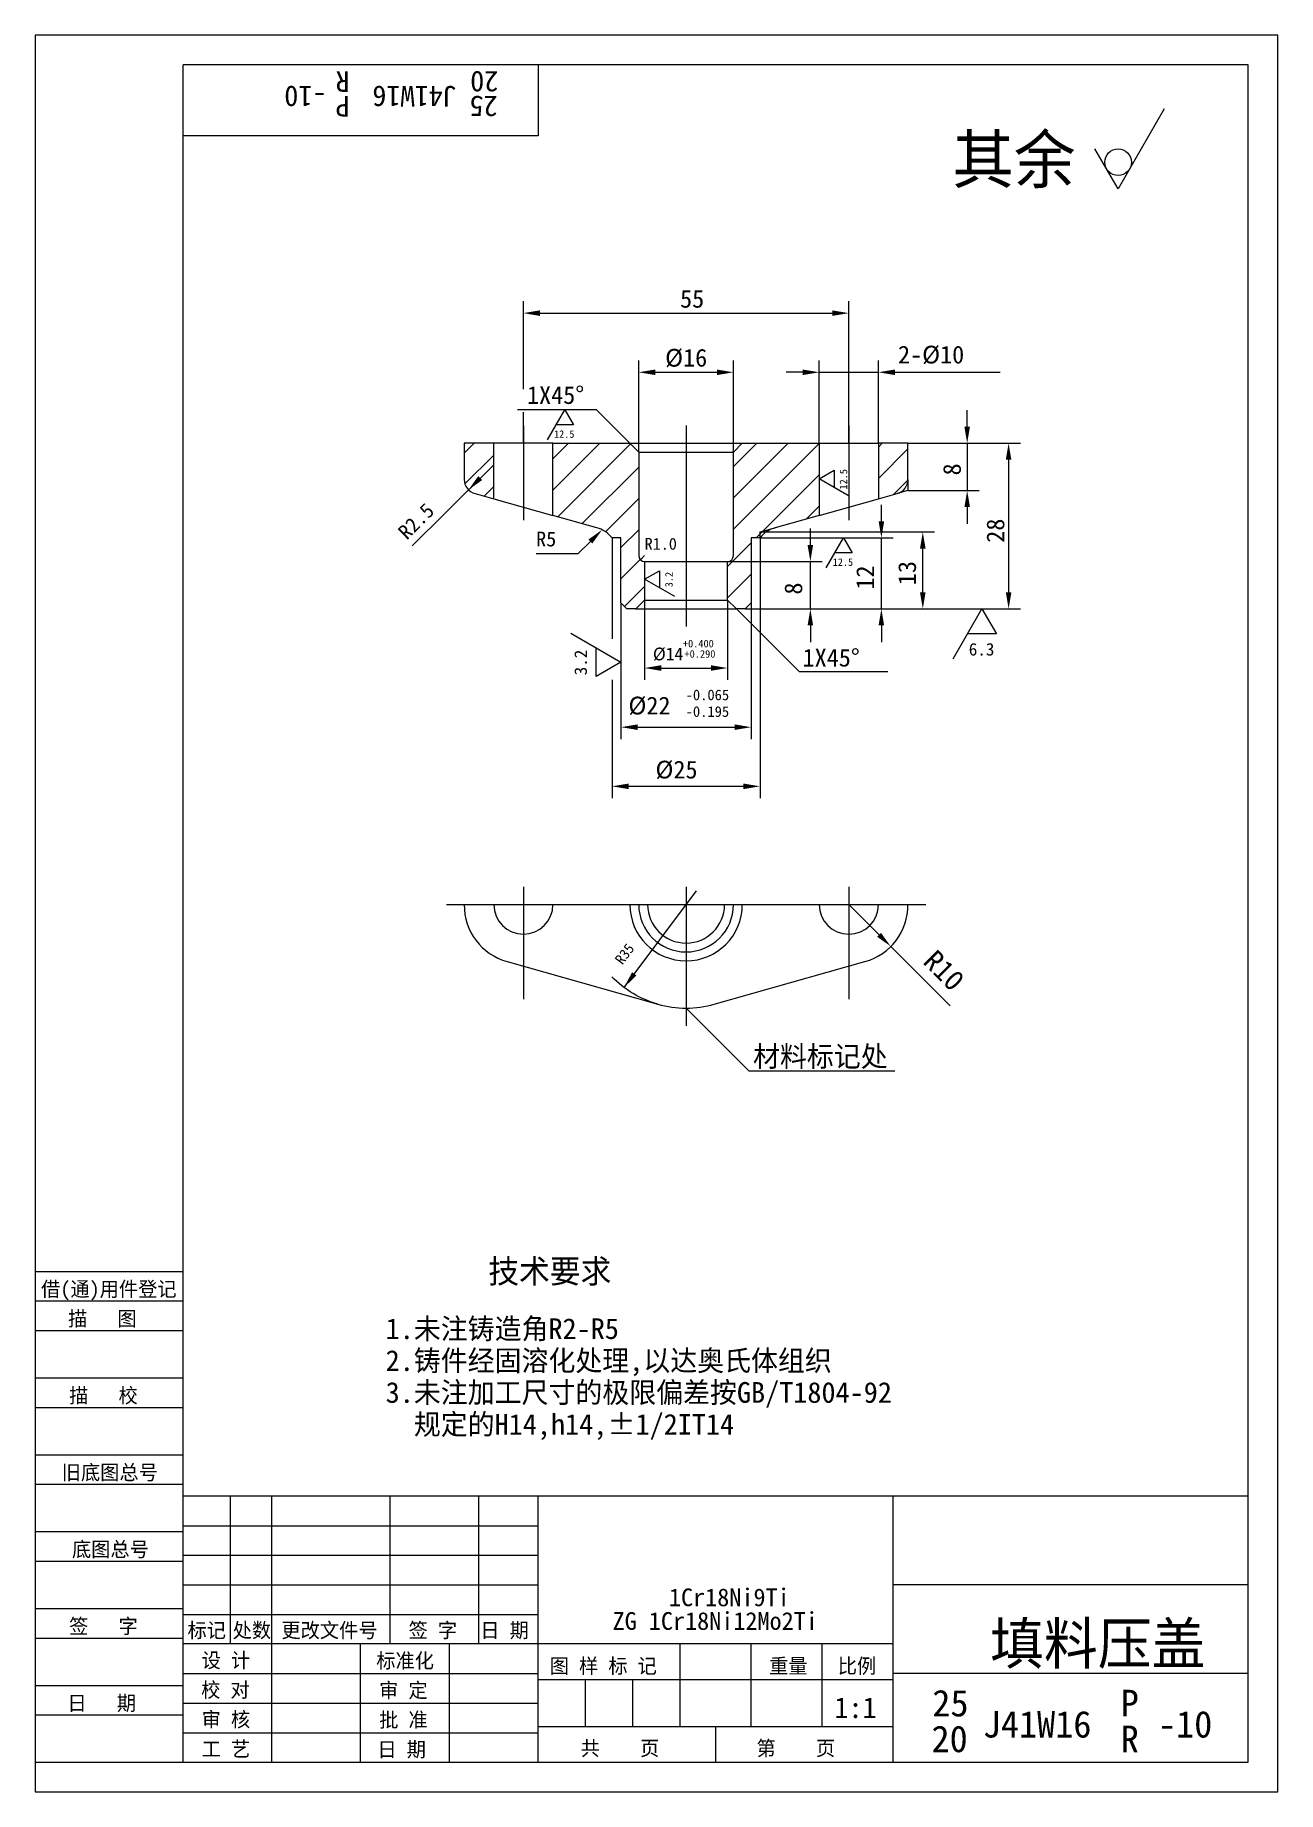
# Model space of a CAD drawing. Header units: metres. Extents: x 0 to 210, y 0 to 297.
import ezdxf

# ---------------------------------------------------------------- set-up
doc = ezdxf.new("R2010")
doc.units = ezdxf.units.M
for name, color, linetype in [('C', 6, 'Continuous'), ('D', 1, 'Continuous'), ('FL', 5, 'Continuous'), ('T', 7, 'Continuous'), ('TL', 4, 'Continuous')]:
    doc.layers.add(name, color=color, linetype=linetype)

# ---------------------------------------------------------------- blocks, each defined once
blk = doc.blocks.new('TUKUN4')
at = {"layer": 'FL'}
for p, q in [((0, 297), (0, 0)), ((210, 297), (0, 297)), ((210, 0), (210, 297)), ((0, 78), (25, 78)), ((0, 70), (25, 70)), ((0, 65), (25, 65)), ((0, 57), (25, 57)), ((0, 52), (25, 52)), ((33, 25), (33, 50)), ((40, 5), (40, 50)), ((60, 25), (60, 50)), ((75, 25), (75, 50)), ((25, 45), (85, 45)), ((0, 44), (25, 44)), ((0, 39), (25, 39)), ((25, 40), (85, 40)), ((25, 35), (85, 35)), ((0, 31), (25, 31)), ((25, 30), (85, 30)), ((0, 26), (25, 26)), ((70, 5), (70, 25)), ((0, 18), (25, 18)), ((25, 20), (85, 20)), ((25, 15), (85, 15)), ((0, 13), (25, 13)), ((25, 10), (85, 10)), ((0, 0), (210, 0))]:
    blk.add_line(p, q, dxfattribs=at)
at = {"layer": 'TL'}
for p, q in [((25, 5), (25, 292)), ((205, 292), (25, 292)), ((85, 292), (85, 280)), ((205, 5), (205, 292)), ((85, 280), (25, 280)), ((0, 88), (25, 88)), ((0, 83), (25, 83)), ((205, 50), (25, 50)), ((85, 5), (85, 50)), ((145, 5), (145, 50)), ((205, 35), (145, 35)), ((145, 25), (25, 25)), ((55, 5), (55, 25)), ((109, 11), (109, 25)), ((121, 11), (121, 25)), ((133, 11), (133, 25)), ((85, 19), (145, 19)), ((93, 11), (93, 19)), ((101, 11), (101, 19)), ((205, 20), (145, 20)), ((145, 11), (85, 11)), ((115, 5), (115, 11)), ((0, 5), (205, 5))]:
    blk.add_line(p, q, dxfattribs=at)
at = {"layer": 'T'}
for s, p in [('借(通)用件登记', (1, 83.76)), ('描   图', (5.56, 78.76)), ('描   校', (5.74, 65.76)), ('旧底图总号', (4.49, 52.76)), ('底图总号', (6.22, 39.76)), ('签   字', (5.74, 26.76)), ('标记', (25.75, 26.07)), ('处数', (33.38, 26.07)), ('更改文件号', (41.61, 26.07)), ('签 字', (63.1, 26.07)), ('日 期', (75.23, 26.07)), ('设 计', (28.14, 20.99)), ('标准化', (57.65, 20.93)), ('图 样 标 记', (86.95, 20.04)), ('重量', (124.03, 20.04)), ('比例', (135.64, 20.04)), ('校 对', (28.05, 15.99)), ('审 定', (58.13, 15.93)), ('日   期', (5.45, 13.76)), ('审 核', (28.14, 10.99)), ('批 准', (58.13, 10.93)), ('共    页', (92.18, 6.13)), ('第    页', (121.9, 6.13)), ('工 艺', (28.14, 5.99)), ('日 期', (57.84, 5.93))]:
    blk.add_text(s, height=2.5, dxfattribs=at).set_placement(p)

msp = doc.modelspace()

# ---------------------------------------------------------------- linework, layer by layer
for p, q in [((72.5, 226.3), (74.2, 228)), ((72.62, 221.12), (77.5, 225.99)), ((87.5, 220.08), (95.42, 228)), ((87.5, 225.39), (90.11, 228)), ((88.3, 215.58), (100.61, 227.89)), ((118, 224.07), (121.93, 228)), ((118, 218.76), (127.24, 228)), ((118, 213.46), (132.5, 227.96)), ((142.5, 227.35), (143.15, 228)), ((142.5, 222.05), (147.5, 227.05)), ((92.44, 214.42), (102, 223.98)), ((75.87, 219.06), (77.5, 220.69)), ((121.84, 212), (132.5, 222.66)), ((145.07, 219.32), (147.5, 221.74)), ((96.37, 213.05), (102, 218.67)), ((130.34, 215.2), (132.5, 217.35)), ((99, 210.37), (102, 213.37)), ((117, 207.16), (121, 211.16)), ((99, 205.07), (102.26, 208.33)), ((117, 201.85), (121, 205.85)), ((99.62, 200.38), (103, 203.76))]:
    msp.add_line(p, q)
at = {"layer": 'C'}
for points in [[(82.5, 231), (82.5, 215)], [(110, 231), (110, 197)], [(137.5, 231), (137.5, 215)], [(82.5, 153), (82.5, 134)], [(110, 153), (110, 129.5)], [(137.5, 153), (137.5, 134)], [(69.5, 150), (150.5, 150)]]:
    msp.add_lwpolyline(points, dxfattribs=at)
at = {"layer": 'D'}
for p, q in [((190.81, 284.52), (183, 271)), ((183, 271), (179.1, 277.76)), ((82.5, 237.14), (82.5, 252)), ((85.3, 250), (134.7, 250)), ((137.5, 228), (137.5, 252)), ((102, 226.5), (102, 242)), ((118, 226.5), (118, 242)), ((132.5, 228), (132.5, 242)), ((142.5, 228), (142.5, 242)), ((104.8, 240), (115.2, 240)), ((129.7, 240), (126.9, 240)), ((132.5, 240), (142.5, 240)), ((145.3, 240), (148.1, 240)), ((148.1, 240), (163.07, 240)), ((82.5, 228), (82.5, 233.25)), ((86.58, 228.59), (89.5, 233.66)), ((89.5, 233.66), (90.97, 231.12)), ((100.5, 228), (94.84, 233.66)), ((157.5, 230.8), (157.5, 233.6)), ((90.97, 231.12), (88.04, 231.12)), ((147.5, 228), (166.5, 228)), ((147.5, 228), (159.5, 228)), ((157.5, 228), (157.5, 220)), ((77.5, 224.38), (69.26, 216.18)), ((132.5, 222), (135.03, 223.46)), ((135.03, 223.46), (135.03, 220.54)), ((164.5, 225.2), (164.5, 202.8)), ((75.21, 222.11), (75, 221.9)), ((137.57, 219.07), (132.5, 222)), ((147.5, 220), (159.5, 220)), ((143, 214.8), (143, 217.6)), ((157.5, 217.2), (157.5, 214.4)), ((69.26, 216.18), (63.71, 210.66)), ((93.83, 211.4), (91.72, 209.31)), ((97.5, 212), (97.5, 194.96)), ((122.5, 213), (152, 213)), ((122.5, 212), (145, 212)), ((122.5, 212), (122.5, 168)), ((131, 210.8), (131, 213.6)), ((133.66, 206.93), (136.59, 212)), ((136.59, 212), (138.05, 209.47)), ((143, 200), (143, 212)), ((88.92, 209.31), (84.66, 209.31)), ((91.72, 209.31), (88.92, 209.31)), ((117, 208), (133, 208)), ((131, 200), (131, 208)), ((138.05, 209.47), (135.13, 209.47)), ((150, 202.8), (150, 210.2)), ((103, 205), (105.53, 206.46)), ((108.07, 202.07), (103, 205)), ((105.53, 206.46), (105.53, 203.54)), ((99, 201), (99, 178)), ((103, 201.5), (103, 188)), ((117, 201.5), (117, 188)), ((120, 200), (145, 200)), ((120, 200), (152, 200)), ((120, 200), (166.5, 200)), ((120, 200), (133, 200)), ((121, 201), (121, 178)), ((155.12, 191.55), (160, 200)), ((160, 200), (162.44, 195.78)), ((131, 197.2), (131, 194.4)), ((143, 197.2), (143, 194.4)), ((90.55, 195.88), (99, 191)), ((94.78, 188.56), (94.78, 193.44)), ((162.44, 195.78), (157.56, 195.78)), ((99, 191), (94.78, 188.56)), ((97.5, 188), (97.5, 168)), ((105.8, 190), (114.2, 190)), ((101.8, 180), (118.2, 180)), ((100.3, 170), (119.7, 170)), ((99.51, 135.99), (111.75, 152.34)), ((142.6, 144.91), (137.5, 150)), ((144.58, 142.94), (148.54, 138.98)), ((148.54, 138.98), (154.62, 132.91)), ((140.61, 121.89), (145.27, 121.89))]:
    msp.add_line(p, q, dxfattribs=at)
for points in [[(94.84, 233.66), (81.5, 233.66)], [(147.5, 221.9), (147.5, 220), (145.67, 219.49)], [(122.5, 212), (122.5, 213), (125.08, 213.72)], [(103, 209), (102.29, 208.29)], [(118.5, 200), (129.11, 189.39), (144.11, 189.39)], [(110, 132.5), (120.61, 121.89), (140.61, 121.89)]]:
    msp.add_lwpolyline(points, dxfattribs=at)
msp.add_lwpolyline([(105.23, 133.16, -0.13), (97.45, 137.81, -0.13)], format="xyb", dxfattribs=at)
msp.add_circle((183, 275.51), 2.25, dxfattribs=at)
for points in [[(85.3, 250.47), (85.3, 249.53), (82.5, 250)], [(134.7, 250.47), (134.7, 249.53), (137.5, 250)], [(104.8, 240.47), (104.8, 239.53), (102, 240)], [(115.2, 240.47), (115.2, 239.53), (118, 240)], [(129.7, 240.47), (129.7, 239.53), (132.5, 240)], [(145.3, 240.47), (145.3, 239.53), (142.5, 240)], [(157.03, 230.8), (157.97, 230.8), (157.5, 228)], [(164.03, 225.2), (164.97, 225.2), (164.5, 228)], [(75.54, 221.78), (74.88, 222.44), (73.23, 220.13)], [(157.03, 217.2), (157.97, 217.2), (157.5, 220)], [(142.53, 214.8), (143.47, 214.8), (143, 212)], [(93.5, 211.73), (94.16, 211.07), (95.82, 213.37)], [(149.53, 210.2), (150.47, 210.2), (150, 213)], [(130.53, 210.8), (131.47, 210.8), (131, 208)], [(149.53, 202.8), (150.47, 202.8), (150, 200)], [(164.03, 202.8), (164.97, 202.8), (164.5, 200)], [(130.53, 197.2), (131.47, 197.2), (131, 200)], [(142.53, 197.2), (143.47, 197.2), (143, 200)], [(105.8, 190.47), (105.8, 189.53), (103, 190)], [(114.2, 190.47), (114.2, 189.53), (117, 190)], [(101.8, 180.47), (101.8, 179.53), (99, 180)], [(118.2, 180.47), (118.2, 179.53), (121, 180)], [(100.3, 170.47), (100.3, 169.53), (97.5, 170)], [(119.7, 170.47), (119.7, 169.53), (122.5, 170)], [(142.27, 144.58), (142.93, 145.24), (144.58, 142.94)], [(100.88, 138.57), (99.51, 135.99), (101.61, 138.02)]]:
    msp.add_solid(points, dxfattribs=at)
at = {"layer": 'TL'}
for p, q in [((102, 226.5), (100.5, 228)), ((118, 226.5), (119.5, 228)), ((103, 201.5), (101.5, 200)), ((117, 201.5), (118.5, 200))]:
    msp.add_line(p, q, dxfattribs=at)
for points in [[(77.5, 228), (72.5, 228), (72.5, 221.9, 0.34), (74.33, 219.49), (77.5, 218.6)], [(142.5, 228), (142.5, 218.6), (145.67, 219.49, 0.34), (147.5, 221.9), (147.5, 228)]]:
    msp.add_lwpolyline(points, format="xyb", close=True, dxfattribs=at)
for points in [[(87.5, 228), (77.5, 228)], [(100.5, 228), (119.5, 228)], [(102, 226.5), (118, 226.5)], [(132.5, 228), (142.5, 228)], [(77.5, 218.6), (87.5, 215.8)], [(132.5, 215.8), (142.5, 218.6)], [(101.5, 200), (100, 200), (99, 201), (99, 212), (97.5, 212)], [(103, 208), (117, 208)], [(101.5, 200), (118.5, 200)], [(103, 201.5), (117, 201.5)]]:
    msp.add_lwpolyline(points, dxfattribs=at)
for points in [[(97.5, 212, 0.16), (94.92, 213.72), (87.5, 215.8), (87.5, 228), (100.5, 228)], [(102, 226.5), (102, 209, 0.41), (103, 208), (103, 201.5)], [(117, 201.5), (117, 208, 0.41), (118, 209), (118, 226.5)], [(119.5, 228), (132.5, 228), (132.5, 215.8), (125.08, 213.72, 0.16), (122.5, 212), (121, 212), (121, 201), (120, 200), (118.5, 200)], [(72.5, 150, 0.34), (79.77, 140.38), (105.23, 133.16, 0.14), (114.77, 133.16), (140.23, 140.38, 0.34), (147.5, 150, 0.34)], [(77.5, 150, 1), (87.5, 150, 1)], [(102, 150, 1), (118, 150, 1)], [(132.5, 150, 1), (142.5, 150, 1)]]:
    msp.add_lwpolyline(points, format="xyb", dxfattribs=at)
for radius in [9.5, 6.5]:
    msp.add_arc((110, 150), radius, 180, 0, dxfattribs=at)

# ---------------------------------------------------------------- block references
at = {"layer": 'D'}
msp.add_blockref('TUKUN4', (0, 0), dxfattribs=at)

# ---------------------------------------------------------------- texts
for s, height, rotation, p in [('-10', 3.5, 180, (49.24, 288.41)), ('R', 3.5, 180, (53.14, 290.9)), ('J41W16', 3.5, 180, (71.27, 288.41)), ('20', 3.5, 180, (78.28, 290.9)), ('P', 3.5, 180, (53.14, 286.72)), ('25', 3.5, 180, (78.16, 286.72)), ('12.5', 1.27, 90, (137.23, 220.18)), ('8', 3, 90, (156.43, 222.56)), ('R2.5', 2.5, 44.87, (62.83, 211.54)), ('28', 3, 90, (163.77, 211.18)), ('3.2', 1.27, 90, (107.73, 203.66)), ('12', 3, 90, (141.76, 203.26)), ('13', 3, 90, (148.85, 204.01)), ('8', 3, 90, (129.62, 202.42)), ('3.2', 2.12, 90, (93.24, 188.77)), ('R35', 1.75, 53.19, (99.23, 139.72)), ('R10', 3.5, 315.06, (149.84, 140.16))]:
    msp.add_text(s, height=height, rotation=rotation, dxfattribs=at).set_placement(p)
for s, height, p in [('其余', 8, (155, 272)), ('55', 3, (108.98, 250.92)), ('%%c16', 3, (106.46, 240.96)), ('2-%%C10', 3, (145.81, 241.49)), ('1X45%%D', 3, (83.11, 234.65)), ('12.5', 1.27, (87.68, 228.92)), ('R5', 2.5, (84.66, 210.56)), ('R1.0', 2, (103, 210)), ('12.5', 1.27, (134.77, 207.27)), ('%%C14', 2.16, (104.39, 191.3)), ('+0.400', 1.28, (109.46, 193.49)), ('1X45%%D', 3, (129.68, 190.25)), ('6.3', 2.12, (157.77, 192.11)), ('+0.290', 1.28, (109.73, 191.75)), ('%%C22', 3, (100.26, 182.16)), ('-0.065', 1.8, (109.93, 184.56)), ('-0.195', 1.8, (109.93, 181.74)), ('%%C25', 3, (104.83, 171.33)), ('材料标记处', 3.5, (121.31, 122.6)), ('    技术要求', 4, (65.69, 86.02)), ('1.未注铸造角R2-R5', 3.5, (59.23, 76.56)), ('2.铸件经固溶化处理,以达奥氏体组织', 3.5, (59.23, 71.17)), ('3.未注加工尺寸的极限偏差按GB/T1804-92', 3.5, (59.23, 65.78)), ('  规定的H14,h14,%%P1/2IT14', 3.5, (59.23, 60.39)), ('1Cr18Ni9Ti', 3, (107.1, 31.39)), ('ZG 1Cr18Ni12Mo2Ti', 3, (97.58, 27.39)), ('填料压盖', 7, (161.37, 21.58)), ('1:1', 3.5, (135.06, 12.49)), ('25', 4.5, (151.61, 12.76)), ('P', 4.5, (183.44, 12.76)), ('J41W16', 4.5, (160.13, 9.18)), ('-10', 4.5, (189.74, 9.18)), ('20', 4.5, (151.47, 6.71)), ('R', 4.5, (183.44, 6.71))]:
    msp.add_text(s, height=height, dxfattribs=at).set_placement(p)

doc.saveas('drawing.dxf')
